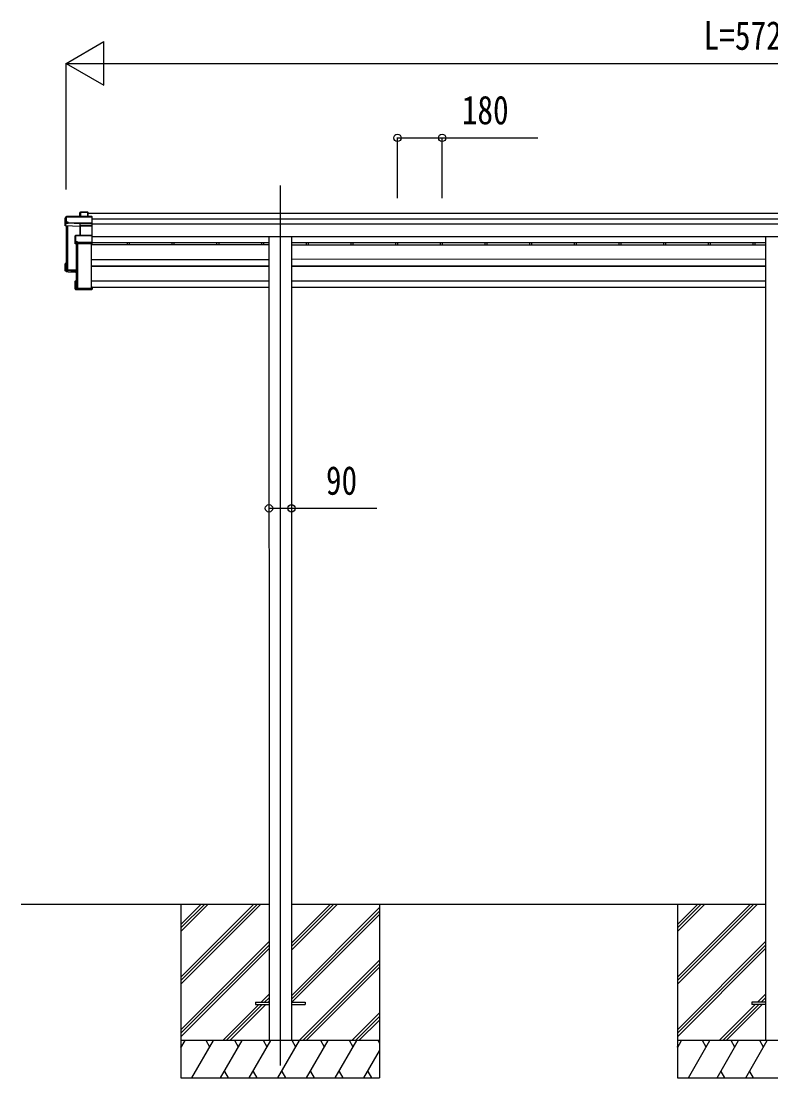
# Model space of a CAD drawing. Units: millimetres, scale not verified. Extents: x -14718 to 14718, y -10395 to 10395.
# Drawn here: x -2121 to 899, y -5538 to -1283 of the extents above; entities that cross this region are included whole.
import ezdxf
from ezdxf.enums import TextEntityAlignment as Align

# ---------------------------------------------------------------- set-up
doc = ezdxf.new("R2010")
doc.units = ezdxf.units.MM
doc.header["$LTSCALE"] = 50
for name, color, linetype in [('0-3_YKK_12', 2, 'Continuous'), ('0-4_YKK_13', 4, 'Continuous'), ('0-5_YKK_A1', 4, 'Continuous'), ('0-6_YKK_D', 6, 'Continuous')]:
    doc.layers.add(name, color=color, linetype=linetype)
doc.styles.add('ＭＳ ゴシック', font='')
doc.styles.get('ＭＳ ゴシック').set_extended_font_data('MS Gothic')

msp = doc.modelspace()

# ---------------------------------------------------------------- linework, layer by layer
at = {"layer": '0-3_YKK_12'}
for p, q in [((-1077.43, -1944.73), (-1077.43, -2422.47)), ((-1077.43, -2422.47), (-1077.43, -5487.63))]:
    msp.add_line(p, q, dxfattribs=at)
at = {"layer": '0-4_YKK_13'}
for p, q in [((-1943.47, -2106.39), (-1943.47, -2077.75)), ((-1938.99, -2069.97), (-1943.4, -2077.51)), ((-1836.69, -2069.72), (-1938.56, -2069.72)), ((-1938.56, -2070.17), (-1938.56, -2069.72)), ((-1938.56, -2070.17), (-1836.53, -2070.17)), ((-1938.56, -2092.05), (-1938.56, -2070.17)), ((-1884.34, -2055.4), (-1882.59, -2052.41)), ((-1884.34, -2069.72), (-1884.34, -2055.4)), ((-1882.52, -2052.16), (-1884.27, -2055.16)), ((-1882.59, -2052.41), (-1882.59, -2069.72)), ((-1852.53, -2051.92), (-1882.09, -2051.92)), ((-1882.09, -2052.36), (-1882.09, -2051.92)), ((-1851.53, -2052.96), (-1852.38, -2052.03)), ((-1852.38, -2069.72), (-1852.38, -2052.03)), ((-1851.53, -2069.72), (-1851.53, -2052.96)), ((-1836.53, -2070.17), (-1836.53, -2096.55)), ((-1836.38, -2069.83), (-1835.53, -2070.77)), ((-1835.53, -2096.19), (-1835.53, -2070.77)), ((-1939.52, -2095.89), (-1943.47, -2106.39)), ((-1884.43, -2108.96), (-1943.47, -2106.39)), ((-1939.06, -2092.1), (-1939.52, -2092.88)), ((-1939.52, -2095.89), (-1939.52, -2092.88)), ((-1931.03, -2094.46), (-1931.03, -2095.01)), ((-1883.02, -2096.55), (-1931.03, -2094.46)), ((-1931.03, -2095.01), (-1883.03, -2097.1)), ((-1883.54, -2106.58), (-1884.43, -2108.96)), ((-1883.95, -2145.48), (-1883.95, -2109.26)), ((-1883.92, -2109.38), (-1883.06, -2107.08)), ((-1883.06, -2107.08), (-1883.06, -2145.48)), ((-1883.03, -2106.47), (-1883.03, -2097.1)), ((-1883.03, -2097.1), (-1836.53, -2097.1)), ((-1836.53, -2096.55), (-1883.02, -2096.55)), ((-1836.53, -2106.45), (-1882.56, -2106.45)), ((-1882.56, -2106.45), (-1882.56, -2107)), ((-1836.67, -2106.64), (-1835.53, -2105.7)), ((-1836.53, -2097.1), (-1836.53, -2106.45)), ((-1836.53, -2107), (-1836.53, -2145.48)), ((-1836.39, -2096.91), (-1835.53, -2096.19)), ((-1835.53, -2105.7), (-1835.53, -2096.19)), ((-1835.53, -2146.5), (-1835.53, -2105.7)), ((-1903.45, -2179.19), (-1903.45, -2147.38)), ((-1901.28, -2145.57), (-1903.25, -2146.98)), ((-1836.53, -2145.48), (-1900.99, -2145.48)), ((-1900.99, -2145.48), (-1900.99, -2145.93)), ((-1836.53, -2145.93), (-1836.53, -2173.83)), ((-1836.39, -2145.6), (-1835.53, -2146.5)), ((-1835.53, -2173.47), (-1835.53, -2146.5)), ((-1901.95, -2175.13), (-1903.45, -2179.19)), ((-1902.95, -2179.68), (-1901.45, -2175.62)), ((-1836.53, -2179.68), (-1902.95, -2179.68)), ((-1901.49, -2171.36), (-1901.95, -2172.15)), ((-1901.95, -2175.13), (-1901.95, -2172.15)), ((-1901.45, -2175.62), (-1893.46, -2175.62)), ((-1893.46, -2171.32), (-1900.99, -2171.32)), ((-1893.46, -2173.83), (-1893.46, -2171.32)), ((-1893.46, -2173.83), (-1893.46, -2174.38)), ((-1836.53, -2173.83), (-1893.46, -2173.83)), ((-1893.46, -2175.62), (-1893.46, -2174.38)), ((-1893.46, -2174.38), (-1836.53, -2174.38)), ((-1836.53, -2174.38), (-1836.53, -2179.68)), ((-1836.53, -2179.68), (-1835.53, -2178.84)), ((-1836.39, -2174.19), (-1835.53, -2173.47)), ((-1835.53, -2178.84), (-1835.53, -2173.47)), ((-1835.53, -2178.84), (-1835.53, -2178.84)), ((-1943.47, -2288.27), (-1943.47, -2259.63)), ((-1939.52, -2291.26), (-1943.47, -2288.27)), ((-1942.53, -2260.03), (-1943.35, -2259.3)), ((-1939.53, -2259.27), (-1943.33, -2259.27)), ((-1939.53, -2259.16), (-1943.01, -2259.16)), ((-1942.53, -2260.03), (-1942.53, -2287.27)), ((-1939.53, -2260.03), (-1942.53, -2260.03)), ((-1942.53, -2287.27), (-1899.53, -2289.14)), ((-1939.53, -2264.08), (-1941.03, -2261.52)), ((-1939.53, -2261.52), (-1941.03, -2261.52)), ((-1941.03, -2285.84), (-1941.03, -2261.52)), ((-1899.53, -2287.65), (-1941.03, -2285.84)), ((-1939.52, -2291.26), (-1931.03, -2291.63)), ((-1936.68, -2282.56), (-1936.68, -2286.03)), ((-1931.03, -2291.63), (-1931.03, -2291.96)), ((-1931.03, -2291.96), (-1903.45, -2293.16)), ((-1931.03, -2291.96), (-1899.53, -2293.33)), ((-1903.45, -2361.07), (-1903.45, -2329.26)), ((-1902.95, -2328.76), (-1899.53, -2328.76)), ((-1899.53, -2329.6), (-1902.51, -2329.6)), ((-1901.01, -2331.1), (-1899.53, -2331.1)), ((-1901.01, -2359.03), (-1901.01, -2331.1)), ((-1903.31, -2361.41), (-1902.51, -2360.53)), ((-1903.25, -2361.47), (-1901.74, -2362.54)), ((-1836.53, -2361.56), (-1902.95, -2361.56)), ((-1902.95, -2361.56), (-1901.45, -2362.64)), ((-1902.51, -2360.53), (-1835.53, -2360.53)), ((-1901.45, -2362.64), (-1893.46, -2362.64)), ((-1837.53, -2359.03), (-1901.01, -2359.03)), ((-1899.11, -2358.29), (-1899.11, -2359.03)), ((-1893.46, -2362.64), (-1893.46, -2362.97)), ((-1893.46, -2362.97), (-1836.53, -2362.97)), ((-1893.46, -2362.97), (-1893.46, -2362.97)), ((-1893.46, -2362.97), (-1836.53, -2362.97)), ((-1835.53, -2354.21), (-1837.53, -2354.21)), ((-1837.53, -2354.66), (-1837.53, -2354.21)), ((-1837.53, -2354.66), (-1837.53, -2359.03)), ((-1835.53, -2354.66), (-1837.53, -2354.66)), ((-1836.53, -2361.56), (-1835.53, -2360.53)), ((-1836.53, -2362.97), (-1836.53, -2361.56)), ((-1836.39, -2362.84), (-1835.53, -2361.95)), ((-1835.53, -2354.21), (-1835.53, -2354.66)), ((-1835.53, -2354.66), (-1835.53, -2360.53)), ((-1177.43, -5233.13), (-1177.43, -5242.13)), ((-1177.43, -5233.13), (-1122.43, -5233.13)), ((-1032.43, -5233.13), (-977.43, -5233.13)), ((-977.43, -5233.13), (-977.43, -5242.13)), ((822.57, -5233.13), (822.57, -5242.13)), ((877.57, -5233.13), (822.57, -5233.13)), ((-1177.43, -5242.13), (-1122.43, -5242.13)), ((-1032.43, -5242.13), (-977.43, -5242.13)), ((877.57, -5242.13), (822.57, -5242.13))]:
    msp.add_line(p, q, dxfattribs=at)
for points in [[(-1943.47, -2077.75), (-1939.06, -2070.22), (-1939.06, -2092.1)], [(-1882.09, -2069.72), (-1882.09, -2052.36), (-1852.74, -2052.36), (-1852.74, -2069.72)], [(-1939.52, -2095.89), (-1931.03, -2096.26), (-1931.03, -2095.01)], [(-1931.03, -2094.46), (-1931.03, -2092.05), (-1938.56, -2092.05)], [(-1883.03, -2106.47), (-1883.03, -2106.47), (-1883.03, -2106.47)], [(-1882.56, -2145.48), (-1882.56, -2107), (-1836.53, -2107)], [(-1903.45, -2147.38), (-1901.49, -2145.98), (-1901.49, -2171.36)], [(-1900.99, -2171.32), (-1900.99, -2145.93), (-1836.53, -2145.93)], [(-1899.53, -2290.18), (-1943.47, -2288.27), (-1943.47, -2288.27), (-1942.53, -2287.27)], [(-1903.31, -2328.88), (-1902.51, -2329.6), (-1902.51, -2360.53)], [(-1835.53, -2360.53), (-1835.53, -2360.53), (-1835.53, -2361.95)]]:
    msp.add_lwpolyline(points, dxfattribs=at)
for centre, radius, start, end in [((-1938.57, -2070.22), 0.494, 149.67684, 180.01902), ((-1938.67, -2071.58), 1.41, 85.38783, 105.84391), ((-1938.56, -2070.22), 0.5, 90, 149.66687), ((-1882.1, -2052.41), 0.494, 149.67684, 180.01902), ((-1882.2, -2053.77), 1.41, 85.38783, 105.84391), ((-1882.09, -2052.42), 0.5, 90, 149.66687), ((-1938.67, -2093.46), 1.41, 85.38783, 105.84391), ((-1883.56, -2107.09), 0.502, 0.6157, 87.19354), ((-1883.43, -2106.96), 0.63, 355.28892, 50.49396), ((-1900.99, -2145.98), 0.498, 125.56678, 179.8201), ((-1901.1, -2147.33), 1.41, 85.38783, 105.84391), ((-1900.99, -2145.98), 0.5, 90, 125.54593), ((-1901.1, -2172.72), 1.41, 85.38783, 105.84391)]:
    msp.add_arc(centre, radius, start, end, dxfattribs=at)
for centre, major_axis, ratio, start_param, end_param in [((-1883.87, -2055.45), (-0.257, 0.444), 0.891995, 0.2825853, 0.9960465), ((-1852.74, -2052.42), (0.499, 0.499), 0.052408, 0.7330383, 1.5184364), ((-1852.03, -2052.42), (0.499, -0.499), 0.052408, 2.4085544, 3.1939525), ((-1836.74, -2070.22), (0.372, 0.372), 0.900404, 0.0523599, 0.837758), ((-1836.03, -2070.22), (-0.372, 0.372), 0.900404, 6.2308254, 7.0162236), ((-1884.42, -2109.38), (0.495, -0.086), 0.832908, 0.2017128, 1.7252301), ((-1882.54, -2106.64), (1, -0.045), 0.165035, 2.0927496, 3.0878869), ((-1882.56, -2107.13), (0.5, -0.046), 0.224394, 2.093456, 3.1010707), ((-1883.02, -2096.61), (0.011, 0.5), 0.002284, 1.4661262, 2.9758193), ((-1882.56, -2106.62), (1, 0), 0.165356, 1.5707963, 2.0604871), ((-1882.54, -2106.64), (1, -0.045), 0.165035, 2.0898554, 2.0927496), ((-1882.56, -2107.11), (0.5, 0), 0.226184, 1.5707963, 2.0728914), ((-1837.03, -2106.94), (0.498, 0.498), 0.083094, 5.4454273, 6.2002822), ((-1837.03, -2106.94), (-0.372, 0.372), 0.900404, 3.8746309, 4.6294858), ((-1836.03, -2096.61), (-0.372, 0.372), 0.900404, 0.7330383, 1.4878932), ((-1836.03, -2096.61), (0.498, 0.498), 0.083094, 2.3038346, 3.0586895), ((-1902.98, -2147.4), (-0.169, 0.473), 0.931403, 0.4203333, 1.203868), ((-1836.03, -2145.98), (-0.5, 0.5), 0.02182, 5.550147, 6.3050019), ((-1836.03, -2145.98), (-0.372, 0.372), 0.900404, 6.2613687, 7.0162236), ((-1902.98, -2179.26), (-0.289, 0.44), 0.847113, 0.9113503, 1.694885), ((-1902.98, -2179.26), (0.498, -0.074), 0.830741, 4.1047896, 4.8883243), ((-1901.45, -2175.12), (0.479, 0.147), 0.993384, 2.8453888, 4.4124582), ((-1836.03, -2173.88), (-0.372, 0.372), 0.900404, 0.7330383, 1.4878932), ((-1836.03, -2173.88), (0.498, 0.498), 0.083094, 2.3038346, 3.0586895), ((-1943, -2259.58), (0.257, 0.444), 0.891995, 1.432085, 2.1455462), ((-1942.99, -2259.59), (0.491, 0.117), 0.873782, 2.089881, 2.161818), ((-1942.95, -2259.66), (0.474, -0.272), 0.885613, 2.0407293, 2.8261274), ((-1902.98, -2329.18), (0.289, 0.44), 0.847113, 1.4467076, 2.2302423), ((-1902.98, -2329.18), (0.498, 0.074), 0.830741, 1.394861, 2.1783957), ((-1902.98, -2361.04), (0.169, 0.473), 0.931403, 1.9377246, 2.7212593), ((-1902.98, -2361.04), (-0.255, 0.46), 0.938446, 1.8784237, 2.6619584), ((-1901.45, -2362.14), (0.479, 0.147), 0.993384, 3.7907337, 4.4124582), ((-1836.03, -2362.47), (0.5, 0.5), 0.02182, 3.119776, 3.8746309)]:
    msp.add_ellipse(centre, major_axis=major_axis, ratio=ratio, start_param=start_param, end_param=end_param, dxfattribs=at)
at = {"layer": '0-5_YKK_A1'}
for p, q in [((-1851.53, -2055.77), (3696.67, -2055.77)), ((-1835.53, -2078.64), (3680.67, -2078.64)), ((-1939.53, -2106.56), (-1939.53, -2284.4)), ((-1938.03, -2106.63), (-1938.03, -2284.4)), ((-1937.52, -2106.65), (-1937.52, -2281.73)), ((-1934.41, -2106.78), (-1934.41, -2284.7)), ((-1835.53, -2098.8), (3680.67, -2098.8)), ((-1835.53, -2150.01), (3680.67, -2150.01)), ((877.37, -2150.01), (877.37, -5387.63)), ((-1899.53, -2179.68), (-1899.53, -2358)), ((-1898.03, -2179.68), (-1898.03, -2358)), ((-1894.41, -2179.68), (-1894.41, -2358.29)), ((-1838.03, -2358.29), (-1838.03, -2179.68)), ((-1122.63, -2183.14), (-1838.03, -2183.19)), ((-1835.53, -2174.33), (-1122.63, -2174.28)), ((-1693.48, -2174.33), (-1693.48, -2183.19)), ((-1685.33, -2174.33), (-1685.33, -2183.19)), ((-1513.48, -2174.33), (-1513.48, -2183.19)), ((-1505.33, -2174.33), (-1505.33, -2183.19)), ((-1333.48, -2174.33), (-1333.48, -2183.19)), ((-1325.33, -2174.33), (-1325.33, -2183.19)), ((-1153.48, -2174.33), (-1153.48, -2183.19)), ((-1145.33, -2174.33), (-1145.33, -2183.19)), ((-1032.25, -2183.17), (877.37, -2183.19)), ((-1032.23, -2174.31), (877.37, -2174.33)), ((-973.48, -2174.33), (-973.48, -2183.19)), ((-965.33, -2174.33), (-965.33, -2183.19)), ((-793.48, -2174.33), (-793.48, -2183.19)), ((-785.33, -2174.33), (-785.33, -2183.19)), ((-613.48, -2174.31), (-613.48, -2183.18)), ((-605.33, -2174.31), (-605.33, -2183.18)), ((-433.48, -2174.31), (-433.48, -2183.18)), ((-425.33, -2174.31), (-425.33, -2183.18)), ((-253.48, -2174.33), (-253.48, -2183.19)), ((-245.33, -2174.33), (-245.33, -2183.19)), ((-73.48, -2174.33), (-73.48, -2183.19)), ((-65.33, -2174.33), (-65.33, -2183.19)), ((106.52, -2174.33), (106.52, -2183.19)), ((114.67, -2174.33), (114.67, -2183.19)), ((286.52, -2174.33), (286.52, -2183.19)), ((294.67, -2174.33), (294.67, -2183.19)), ((466.52, -2174.33), (466.52, -2183.19)), ((474.67, -2174.33), (474.67, -2183.19)), ((646.52, -2174.33), (646.52, -2183.2)), ((654.67, -2174.33), (654.67, -2183.2)), ((826.52, -2174.33), (826.52, -2183.2)), ((834.67, -2174.33), (834.67, -2183.2)), ((-1838.03, -2241.97), (-1122.62, -2241.92)), ((877.37, -2241.86), (-1032.26, -2241.73)), ((-1939.23, -2284.7), (-1938.33, -2284.7)), ((-1937.52, -2281.73), (-1934.62, -2284.61)), ((-1934.41, -2284.7), (-1899.53, -2284.7)), ((-1934.41, -2284.7), (-1899.53, -2284.7)), ((-1838.03, -2268.21), (-1122.62, -2268.23)), ((-1122.63, -2270.94), (-1838.03, -2270.92)), ((-1693.48, -2268.21), (-1693.48, -2270.92)), ((-1685.33, -2268.21), (-1685.33, -2270.92)), ((-1513.48, -2268.21), (-1513.48, -2270.92)), ((-1505.33, -2268.21), (-1505.33, -2270.92)), ((-1333.48, -2268.21), (-1333.48, -2270.92)), ((-1325.33, -2268.21), (-1325.33, -2270.92)), ((-1153.48, -2268.21), (-1153.48, -2270.92)), ((-1145.33, -2268.21), (-1145.33, -2270.92)), ((-1032.26, -2268.19), (877.37, -2268.21)), ((877.37, -2270.92), (-1032.25, -2270.9)), ((-973.48, -2268.21), (-973.48, -2270.92)), ((-965.33, -2268.21), (-965.33, -2270.92)), ((-793.48, -2268.21), (-793.48, -2270.92)), ((-785.33, -2268.21), (-785.33, -2270.92)), ((-613.48, -2268.21), (-613.48, -2270.92)), ((-605.33, -2268.21), (-605.33, -2270.92)), ((-433.48, -2268.21), (-433.48, -2270.92)), ((-425.33, -2268.21), (-425.33, -2270.92)), ((-253.48, -2268.21), (-253.48, -2270.92)), ((-245.33, -2268.21), (-245.33, -2270.92)), ((-73.48, -2268.21), (-73.48, -2270.92)), ((-65.33, -2268.21), (-65.33, -2270.92)), ((106.52, -2268.21), (106.52, -2270.92)), ((114.67, -2268.21), (114.67, -2270.92)), ((286.52, -2268.21), (286.52, -2270.92)), ((294.67, -2268.21), (294.67, -2270.92)), ((466.52, -2268.21), (466.52, -2270.92)), ((474.67, -2268.21), (474.67, -2270.92)), ((646.52, -2268.22), (646.52, -2270.92)), ((654.67, -2268.22), (654.67, -2270.92)), ((828.1, -2268.21), (828.1, -2270.92)), ((834.67, -2268.21), (834.67, -2270.92)), ((-1122.63, -2329.51), (-1838.03, -2329.49)), ((877.37, -2329.49), (-1032.25, -2329.47)), ((-1899.23, -2358.29), (-1898.33, -2358.29)), ((-1897.52, -2355.32), (-1894.62, -2358.21)), ((-1894.41, -2358.29), (-1838.03, -2358.29)), ((-1837.53, -2355.57), (-1838.03, -2355.57)), ((-1122.63, -2355.59), (-1835.53, -2355.57)), ((877.37, -2355.57), (-1032.25, -2355.56)), ((-2121.15, -4837.63), (-1122.43, -4837.63)), ((-1477.43, -4837.63), (-1477.43, -5537.63)), ((-1477.43, -5131.61), (-1183.45, -4837.63)), ((-1477.43, -5145.75), (-1169.31, -4837.63)), ((-1477.43, -5159.89), (-1155.17, -4837.63)), ((-1477.43, -4919.48), (-1395.59, -4837.63)), ((-1477.43, -4933.62), (-1381.45, -4837.63)), ((-1477.43, -4947.76), (-1367.3, -4837.63)), ((-1032.43, -5023.26), (-846.8, -4837.63)), ((-1032.43, -5009.12), (-860.94, -4837.63)), ((-1032.43, -4994.98), (-875.09, -4837.63)), ((-1032.43, -4837.63), (877.37, -4837.63)), ((-677.43, -4837.63), (-677.43, -5537.63)), ((522.57, -4837.63), (522.57, -5537.63)), ((522.57, -5131.61), (816.55, -4837.63)), ((522.57, -5145.75), (830.69, -4837.63)), ((522.57, -5159.89), (844.83, -4837.63)), ((522.57, -4919.48), (604.41, -4837.63)), ((522.57, -4933.62), (618.55, -4837.63)), ((522.57, -4947.76), (632.7, -4837.63)), ((-1032.43, -5207.11), (-677.43, -4852.11)), ((-1032.43, -5221.25), (-677.43, -4866.25)), ((-1030.17, -5233.13), (-677.43, -4880.4)), ((-1477.43, -5343.74), (-1122.43, -4988.74)), ((-1477.43, -5357.88), (-1122.43, -5002.89)), ((-1477.43, -5372.03), (-1122.43, -5017.03)), ((522.57, -5343.74), (877.57, -4988.74)), ((522.57, -5357.88), (877.57, -5002.89)), ((522.57, -5372.03), (877.57, -5017.03)), ((-1000.82, -5387.63), (-677.43, -5064.24)), ((-986.68, -5387.63), (-677.43, -5078.38)), ((-972.54, -5387.63), (-677.43, -5092.53)), ((-1154.69, -5233.13), (-1122.43, -5200.87)), ((-1140.55, -5233.13), (-1122.43, -5215.02)), ((-1126.41, -5233.13), (-1122.43, -5229.16)), ((845.31, -5233.13), (877.57, -5200.87)), ((859.45, -5233.13), (877.57, -5215.02)), ((873.59, -5233.13), (877.57, -5229.16)), ((-1309.19, -5387.63), (-1163.69, -5242.13)), ((-1295.05, -5387.63), (-1149.55, -5242.13)), ((-1280.91, -5387.63), (-1135.41, -5242.13)), ((690.81, -5387.63), (836.31, -5242.13)), ((704.95, -5387.63), (850.45, -5242.13)), ((719.09, -5387.63), (864.59, -5242.13)), ((-788.69, -5387.63), (-677.43, -5276.37)), ((-774.55, -5387.63), (-677.43, -5290.52)), ((-760.41, -5387.63), (-677.43, -5304.66)), ((-677.43, -5387.63), (-1477.43, -5387.63)), ((-1477.43, -5416.57), (-1460.72, -5387.63)), ((-1432.89, -5537.63), (-1346.28, -5387.63)), ((-1361.29, -5413.61), (-1376.29, -5387.63)), ((-1317.42, -5537.63), (-1230.81, -5387.63)), ((-1245.81, -5413.61), (-1260.82, -5387.63)), ((-1201.95, -5537.63), (-1115.34, -5387.63)), ((-1130.34, -5413.61), (-1145.35, -5387.63)), ((-1086.48, -5537.63), (-999.87, -5387.63)), ((-1014.87, -5413.61), (-1029.88, -5387.63)), ((-971.01, -5537.63), (-884.4, -5387.63)), ((-899.4, -5413.61), (-914.4, -5387.63)), ((-855.54, -5537.63), (-768.93, -5387.63)), ((-783.93, -5413.61), (-798.93, -5387.63)), ((-677.43, -5398.08), (-683.46, -5387.63)), ((1322.57, -5387.63), (522.57, -5387.63)), ((522.57, -5416.57), (539.28, -5387.63)), ((567.11, -5537.63), (653.72, -5387.63)), ((638.71, -5413.61), (623.71, -5387.63)), ((682.58, -5537.63), (769.19, -5387.63)), ((754.19, -5413.61), (739.18, -5387.63)), ((798.05, -5537.63), (884.66, -5387.63)), ((869.66, -5413.61), (854.65, -5387.63)), ((-1475.72, -5413.61), (-1477.43, -5410.65)), ((-740.07, -5537.63), (-677.43, -5429.15)), ((524.28, -5413.61), (522.57, -5410.65)), ((-1302.42, -5511.65), (-1287.42, -5537.63)), ((-1186.95, -5511.65), (-1171.95, -5537.63)), ((-1071.48, -5511.65), (-1056.48, -5537.63)), ((-956.01, -5511.65), (-941.01, -5537.63)), ((-840.54, -5511.65), (-825.54, -5537.63)), ((-725.07, -5511.65), (-710.07, -5537.63)), ((697.58, -5511.65), (712.58, -5537.63)), ((813.05, -5511.65), (828.05, -5537.63)), ((-1477.43, -5537.63), (-677.43, -5537.63)), ((522.57, -5537.63), (1322.57, -5537.63))]:
    msp.add_line(p, q, dxfattribs=at)
for points in [[(-1122.63, -2150.01), (-1122.43, -4662.63), (-1122.43, -5387.63)], [(-1032.23, -2150.01), (-1032.43, -4662.63), (-1032.43, -5387.63)]]:
    msp.add_lwpolyline(points, dxfattribs=at)
for centre, radius, start, end in [((-1939.23, -2284.4), 0.299, 180.1578, 270.15693), ((-1938.33, -2284.4), 0.299, 269.84307, 359.8422), ((-1937.73, -2281.94), 0.3, 45.07151, 179.70637), ((-1934.41, -2284.4), 0.301, 225.19514, 270.02698), ((-1899.23, -2358), 0.299, 180.1578, 270.15693), ((-1898.33, -2358), 0.299, 269.84307, 359.8422), ((-1897.73, -2355.54), 0.3, 45.07151, 179.70637), ((-1894.41, -2357.99), 0.301, 225.19514, 270.02698)]:
    msp.add_arc(centre, radius, start, end, dxfattribs=at)
at = {"layer": '0-6_YKK_D'}
for p, q in [((-1939.53, -1452.84), (-1787.98, -1365.34)), ((-1787.98, -1540.34), (-1787.98, -1365.34)), ((-1939.53, -1960.95), (-1939.53, -1451.84)), ((-1939.53, -1452.84), (-1787.98, -1540.34)), ((-1939.53, -1452.84), (-1636.42, -1452.84)), ((-1764.53, -1452.84), (3609.67, -1452.84)), ((-605.33, -1994.92), (-605.33, -1751.84)), ((-425.33, -1994.92), (-425.33, -1751.84)), ((-1122.63, -3218.1), (-1122.63, -3245.34)), ((-1032.23, -3216.15), (-1032.23, -3245.34))]:
    msp.add_line(p, q, dxfattribs=at)
for points in [[(-605.33, -1752.84), (-425.33, -1752.84), (-40.23, -1752.84)], [(-1122.63, -3244.34), (-1032.23, -3244.34), (-688.43, -3244.34)]]:
    msp.add_lwpolyline(points, dxfattribs=at)
for centre in [(-605.33, -1752.84), (-425.33, -1752.84), (-1122.63, -3244.34), (-1032.23, -3244.34)]:
    msp.add_circle(centre, 14.88, dxfattribs=at)

# ---------------------------------------------------------------- texts
at = {"layer": '0-6_YKK_D', "style": 'ＭＳ ゴシック', "width": 0.8}
for s, p in [('L=5724', (628.57, -1432.84)), ('180', (-345.83, -1732.84)), ('90', (-893.23, -3224.34))]:
    msp.add_text(s, height=115.5, dxfattribs=at).set_placement(p, align=Align.BOTTOM_LEFT)

doc.saveas('drawing.dxf')
